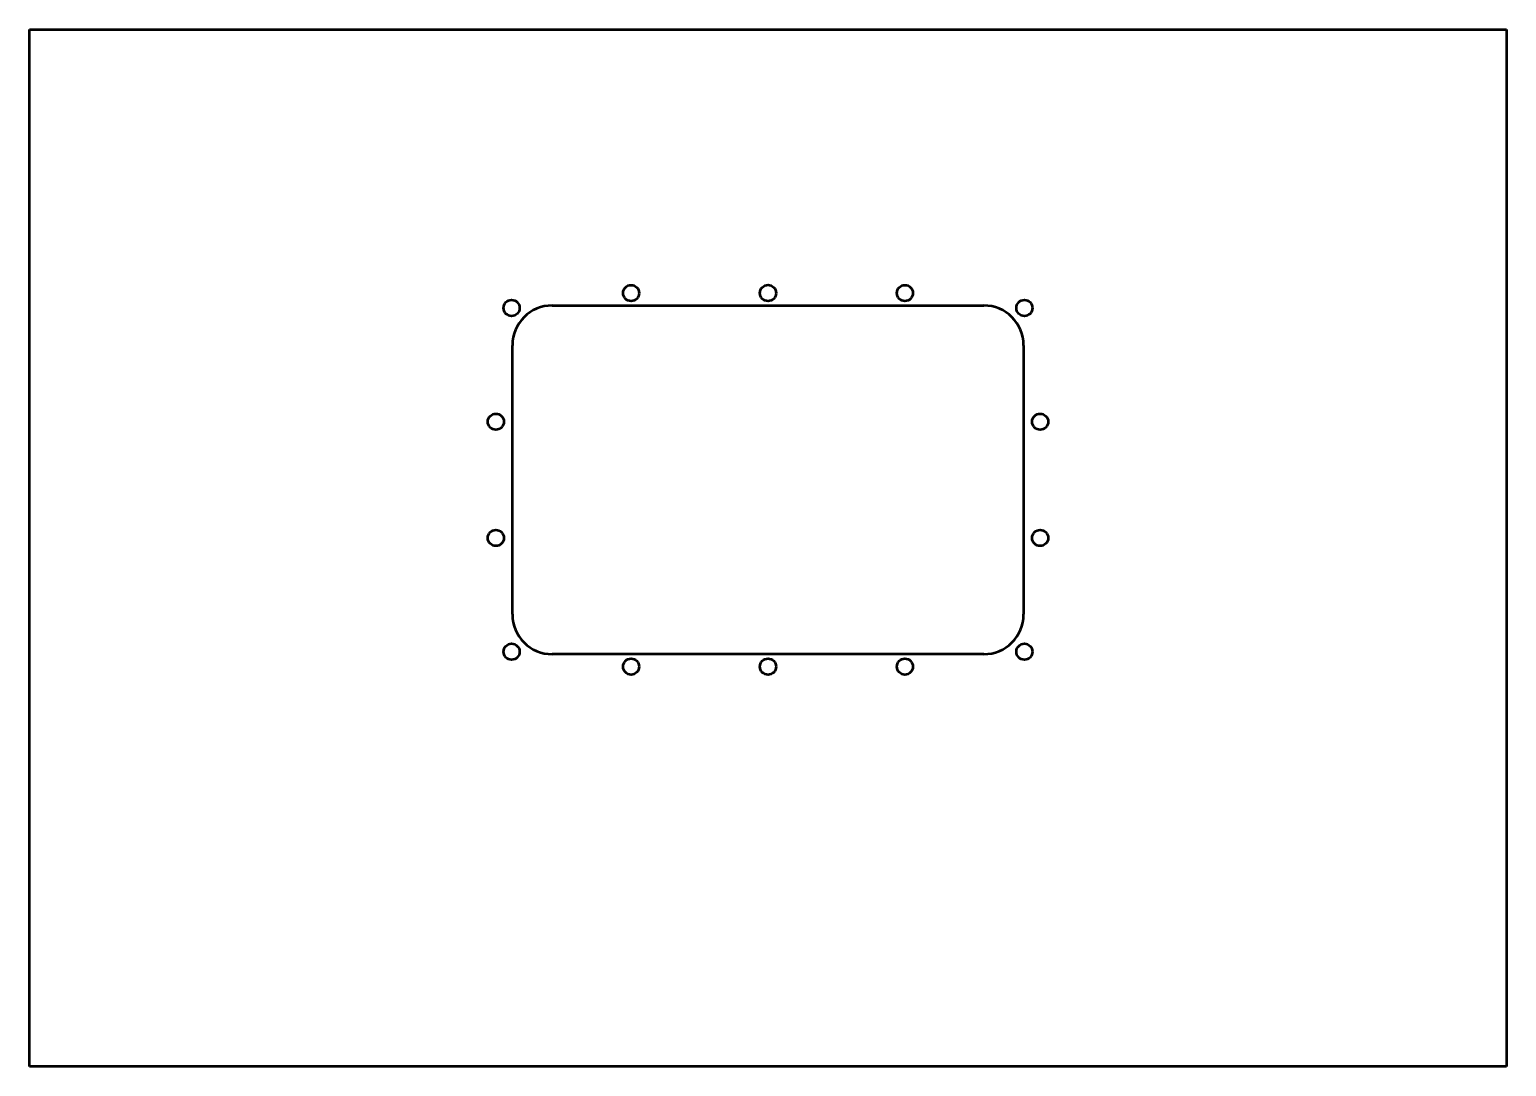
# Model space of a CAD drawing. Header units: millimetres. Extents: x 0 to 445, y 0 to 312.
import ezdxf

# ---------------------------------------------------------------- set-up
doc = ezdxf.new("R2010")
doc.units = ezdxf.units.MM
for name, color, linetype, lineweight in [('Cut Out', 3, 'Continuous', 50), ('Hole', 7, 'Continuous', 50), ('Outline', 7, 'Continuous', 50)]:
    doc.layers.add(name, color=color, linetype=linetype, lineweight=lineweight)

msp = doc.modelspace()

# ---------------------------------------------------------------- linework, layer by layer
at = {"layer": 'Cut Out'}
for p, q in [((157.5, 229.15), (287.5, 229.15)), ((145.5, 136.15), (145.5, 217.15)), ((299.5, 217.15), (299.5, 136.15)), ((287.5, 124.15), (157.5, 124.15))]:
    msp.add_line(p, q, dxfattribs=at)
for centre, start, end in [((157.5, 217.15), 90, 180), ((287.5, 217.15), 360, 90), ((157.5, 136.15), 180, 270), ((287.5, 136.15), 270, 360)]:
    msp.add_arc(centre, 12, start, end, dxfattribs=at)
at = {"layer": 'Hole'}
for centre, radius in [((181.25, 232.9), 2.42), ((222.5, 232.9), 2.43), ((263.75, 232.9), 2.42), ((145.25, 228.4), 2.42), ((299.75, 228.4), 2.42), ((140.5, 194.15), 2.42), ((304.5, 194.15), 2.42), ((140.5, 159.15), 2.42), ((304.5, 159.15), 2.42), ((145.25, 124.9), 2.42), ((299.75, 124.9), 2.42), ((181.25, 120.4), 2.42), ((222.5, 120.4), 2.43), ((263.75, 120.4), 2.42)]:
    msp.add_circle(centre, radius, dxfattribs=at)
at = {"layer": 'Outline'}
for p, q in [((0, 0), (0, 312.25)), ((0, 312.25), (445, 312.25)), ((445, 312.25), (445, 0)), ((445, 0), (0, 0))]:
    msp.add_line(p, q, dxfattribs=at)

doc.saveas('drawing.dxf')
